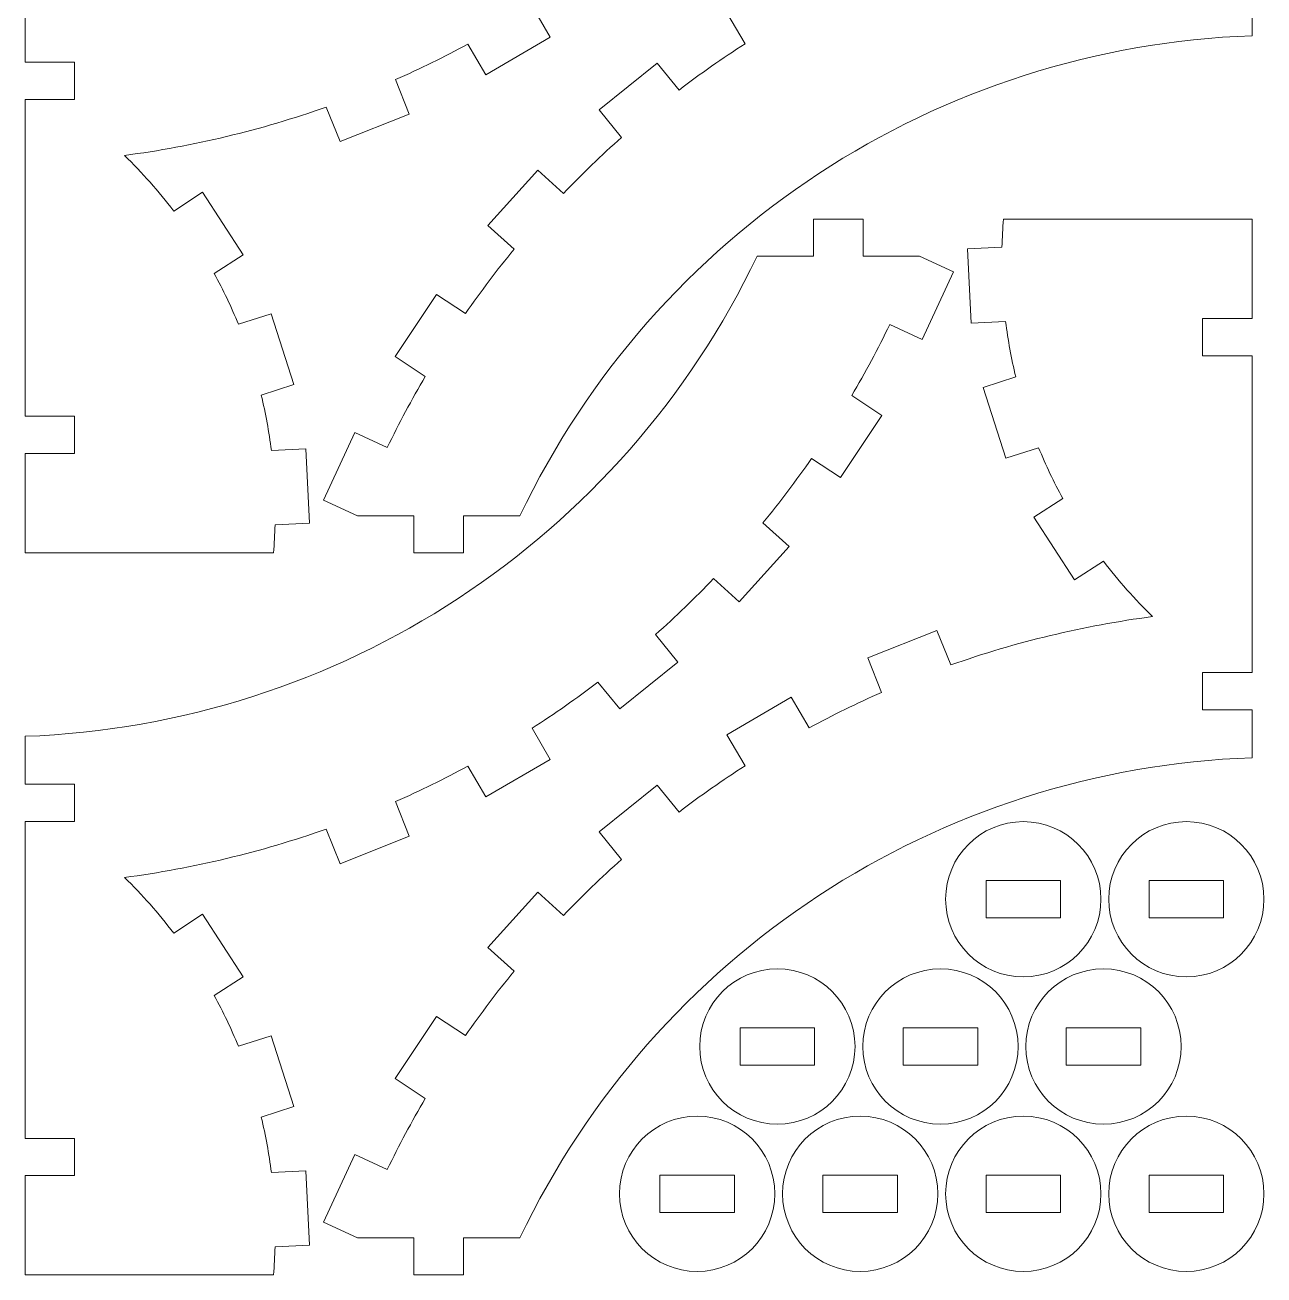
# Model space of a CAD drawing. Header units: millimetres. Extents: x -254 to 254, y -206 to 206.
# Drawn here: x -49.8 to 49.9, y 5 to 105.7 of the extents above; entities that cross this region are included whole.
import ezdxf

# ---------------------------------------------------------------- set-up
doc = ezdxf.new("R2010")
doc.units = ezdxf.units.MM
doc.header["$MEASUREMENT"] = 0
doc.layers.add('Camada 1', color=7, linetype='Continuous')

msp = doc.modelspace()

# ---------------------------------------------------------------- linework, layer by layer
at = {"layer": 'Camada 1', "lineweight": 20}
for points, knots in [([(5.6234, 119.2103), (4.1279, 117.6447), (2.5696, 116.1405), (0.9522, 114.7013), (0.9522, 114.7013), (0.9522, 114.7013), (2.7452, 112.4915), (2.7452, 112.4915), (2.7452, 112.4915), (2.7452, 112.4915), (-1.9141, 108.711), (-1.9141, 108.711), (-1.9141, 108.711), (-1.9141, 108.711), (-3.6769, 110.8836), (-3.6769, 110.8836), (-3.6769, 110.8836), (-5.396, 109.571), (-7.1677, 108.3285), (-8.9875, 107.1595), (-8.9875, 107.1595), (-8.9875, 107.1595), (-7.5237, 104.6588), (-7.5237, 104.6588), (-7.5237, 104.6588), (-7.5237, 104.6588), (-12.7017, 101.6277), (-12.7017, 101.6277), (-12.7017, 101.6277), (-12.7017, 101.6277), (-14.1537, 104.1081), (-14.1537, 104.1081), (-14.1537, 104.1081), (-16.052, 103.0808), (-17.9912, 102.1308), (-19.9663, 101.2604), (-19.9663, 101.2604), (-19.9663, 101.2604), (-18.8604, 98.4717), (-18.8604, 98.4717), (-18.8604, 98.4717), (-18.8604, 98.4717), (-24.4377, 96.2598), (-24.4377, 96.2598), (-24.4377, 96.2598), (-24.4377, 96.2598), (-25.5437, 99.0485), (-25.5437, 99.0485), (-25.5437, 99.0485), (-30.809, 97.1856), (-36.2548, 95.8793), (-41.7921, 95.1508), (-41.7921, 95.1508), (-40.3607, 93.761), (-39.0352, 92.266), (-37.8268, 90.6784), (-37.8268, 90.6784), (-37.8268, 90.6784), (-35.5058, 92.1842), (-35.5058, 92.1842), (-35.5058, 92.1842), (-35.5058, 92.1842), (-32.2402, 87.1508), (-32.2402, 87.1508), (-32.2402, 87.1508), (-32.2402, 87.1508), (-34.5611, 85.645), (-34.5611, 85.645), (-34.5611, 85.645), (-33.8372, 84.3213), (-33.1888, 82.9578), (-32.619, 81.5609), (-32.619, 81.5609), (-32.619, 81.5609), (-29.9861, 82.4109), (-29.9861, 82.4109), (-29.9861, 82.4109), (-29.9861, 82.4109), (-28.1428, 76.701), (-28.1428, 76.701), (-28.1428, 76.701), (-28.1428, 76.701), (-30.7757, 75.8511), (-30.7757, 75.8511), (-30.7757, 75.8511), (-30.4212, 74.3847), (-30.1499, 72.8994), (-29.9632, 71.4023), (-29.9632, 71.4023), (-29.9632, 71.4023), (-27.1999, 71.5379), (-27.1999, 71.5379), (-27.1999, 71.5379), (-27.1999, 71.5379), (-26.906, 65.5451), (-26.906, 65.5451), (-26.906, 65.5451), (-26.906, 65.5451), (-29.6693, 65.4095), (-29.6693, 65.4095), (-29.6693, 65.4095), (-29.6889, 64.6556), (-29.7299, 63.9024), (-29.7921, 63.1508), (-29.7921, 63.1508), (-29.7921, 63.1508), (-49.7921, 63.1508), (-49.7921, 63.1508), (-49.7921, 63.1508), (-49.7921, 63.1508), (-49.7921, 71.1508), (-49.7921, 71.1508), (-49.7921, 71.1508), (-49.7921, 71.1508), (-45.8062, 71.1508), (-45.8062, 71.1508), (-45.8062, 71.1508), (-45.8062, 71.1508), (-45.8062, 74.1508), (-45.8062, 74.1508), (-45.8062, 74.1508), (-45.8062, 74.1508), (-49.7921, 74.1508), (-49.7921, 74.1508), (-49.7921, 74.1508), (-49.7921, 74.1508), (-49.7921, 76.2362), (-49.7921, 76.2362), (-49.7921, 76.2362), (-49.7921, 76.2362), (-49.7921, 82.0304), (-49.7921, 82.0304), (-49.7921, 82.0304), (-49.7921, 82.0304), (-49.7921, 83.1154), (-49.7921, 83.1154), (-49.7921, 83.1154), (-49.7921, 83.1154), (-49.7921, 84.0413), (-49.7921, 84.0413), (-49.7921, 84.0413), (-49.7921, 84.0413), (-49.7921, 87.7763), (-49.7921, 87.7763), (-49.7921, 87.7763), (-49.7921, 87.7763), (-49.7921, 89.258), (-49.7921, 89.258), (-49.7921, 89.258), (-49.7921, 89.258), (-49.7921, 95.354), (-49.7921, 95.354), (-49.7921, 95.354), (-49.7921, 95.354), (-49.7921, 99.6508), (-49.7921, 99.6508), (-49.7921, 99.6508), (-49.7921, 99.6508), (-45.8062, 99.6508), (-45.8062, 99.6508), (-45.8062, 99.6508), (-45.8062, 99.6508), (-45.8062, 102.6508), (-45.8062, 102.6508), (-45.8062, 102.6508), (-45.8062, 102.6508), (-49.7921, 102.6508), (-49.7921, 102.6508), (-49.7921, 102.6508), (-49.7921, 102.6508), (-49.7921, 106.511), (-49.7921, 106.511), (-49.7921, 106.511), (-24.4899, 107.4175), (-1.7865, 122.3062), (9.1289, 145.1508), (9.1289, 145.1508), (9.1289, 145.1508), (13.6684, 145.1508), (13.6684, 145.1508), (13.6684, 145.1508), (13.6684, 145.1508), (13.6684, 148.1508), (13.6684, 148.1508), (13.6684, 148.1508), (13.6684, 148.1508), (17.6684, 148.1508), (17.6684, 148.1508), (17.6684, 148.1508), (17.6684, 148.1508), (17.6684, 145.1508), (17.6684, 145.1508), (17.6684, 145.1508), (17.6684, 145.1508), (22.2079, 145.1508), (22.2079, 145.1508), (22.2079, 145.1508), (22.2079, 145.1508), (24.9309, 143.8919), (24.9309, 143.8919), (24.9309, 143.8919), (24.9309, 143.8919), (22.4131, 138.4457), (22.4131, 138.4457), (22.4131, 138.4457), (22.4131, 138.4457), (19.8008, 139.6535), (19.8008, 139.6535), (19.8008, 139.6535), (18.8602, 137.7075), (17.8412, 135.8005), (16.7463, 133.9371), (16.7463, 133.9371), (16.7463, 133.9371), (19.1618, 132.3369), (19.1618, 132.3369), (19.1618, 132.3369), (19.1618, 132.3369), (15.8482, 127.3349), (15.8482, 127.3349), (15.8482, 127.3349), (15.8482, 127.3349), (13.5142, 128.8811), (13.5142, 128.8811), (13.5142, 128.8811), (12.2808, 127.1025), (10.9758, 125.3746), (9.6023, 123.7018), (9.6023, 123.7018), (9.6023, 123.7018), (11.7093, 121.789), (11.7093, 121.789), (11.7093, 121.789), (11.7093, 121.789), (7.6763, 117.3465), (7.6763, 117.3465), (7.6763, 117.3465), (7.6763, 117.3465), (5.6234, 119.2103), (5.6234, 119.2103)], [0, 0, 0, 0, 0.01639344, 0.01639344, 0.01639344, 0.01639344, 0.03278689, 0.03278689, 0.03278689, 0.03278689, 0.04918033, 0.04918033, 0.04918033, 0.04918033, 0.06557377, 0.06557377, 0.06557377, 0.06557377, 0.08196721, 0.08196721, 0.08196721, 0.08196721, 0.09836066, 0.09836066, 0.09836066, 0.09836066, 0.1147541, 0.1147541, 0.1147541, 0.1147541, 0.13114754, 0.13114754, 0.13114754, 0.13114754, 0.14754098, 0.14754098, 0.14754098, 0.14754098, 0.16393443, 0.16393443, 0.16393443, 0.16393443, 0.18032787, 0.18032787, 0.18032787, 0.18032787, 0.19672131, 0.19672131, 0.19672131, 0.19672131, 0.21311475, 0.21311475, 0.21311475, 0.21311475, 0.2295082, 0.2295082, 0.2295082, 0.2295082, 0.24590164, 0.24590164, 0.24590164, 0.24590164, 0.26229508, 0.26229508, 0.26229508, 0.26229508, 0.27868852, 0.27868852, 0.27868852, 0.27868852, 0.29508197, 0.29508197, 0.29508197, 0.29508197, 0.31147541, 0.31147541, 0.31147541, 0.31147541, 0.32786885, 0.32786885, 0.32786885, 0.32786885, 0.3442623, 0.3442623, 0.3442623, 0.3442623, 0.36065574, 0.36065574, 0.36065574, 0.36065574, 0.37704918, 0.37704918, 0.37704918, 0.37704918, 0.39344262, 0.39344262, 0.39344262, 0.39344262, 0.40983607, 0.40983607, 0.40983607, 0.40983607, 0.42622951, 0.42622951, 0.42622951, 0.42622951, 0.44262295, 0.44262295, 0.44262295, 0.44262295, 0.45901639, 0.45901639, 0.45901639, 0.45901639, 0.47540984, 0.47540984, 0.47540984, 0.47540984, 0.49180328, 0.49180328, 0.49180328, 0.49180328, 0.50819672, 0.50819672, 0.50819672, 0.50819672, 0.52459016, 0.52459016, 0.52459016, 0.52459016, 0.54098361, 0.54098361, 0.54098361, 0.54098361, 0.55737705, 0.55737705, 0.55737705, 0.55737705, 0.57377049, 0.57377049, 0.57377049, 0.57377049, 0.59016393, 0.59016393, 0.59016393, 0.59016393, 0.60655738, 0.60655738, 0.60655738, 0.60655738, 0.62295082, 0.62295082, 0.62295082, 0.62295082, 0.63934426, 0.63934426, 0.63934426, 0.63934426, 0.6557377, 0.6557377, 0.6557377, 0.6557377, 0.67213115, 0.67213115, 0.67213115, 0.67213115, 0.68852459, 0.68852459, 0.68852459, 0.68852459, 0.70491803, 0.70491803, 0.70491803, 0.70491803, 0.72131148, 0.72131148, 0.72131148, 0.72131148, 0.73770492, 0.73770492, 0.73770492, 0.73770492, 0.75409836, 0.75409836, 0.75409836, 0.75409836, 0.7704918, 0.7704918, 0.7704918, 0.7704918, 0.78688525, 0.78688525, 0.78688525, 0.78688525, 0.80327869, 0.80327869, 0.80327869, 0.80327869, 0.81967213, 0.81967213, 0.81967213, 0.81967213, 0.83606557, 0.83606557, 0.83606557, 0.83606557, 0.85245902, 0.85245902, 0.85245902, 0.85245902, 0.86885246, 0.86885246, 0.86885246, 0.86885246, 0.8852459, 0.8852459, 0.8852459, 0.8852459, 0.90163934, 0.90163934, 0.90163934, 0.90163934, 0.91803279, 0.91803279, 0.91803279, 0.91803279, 0.93442623, 0.93442623, 0.93442623, 0.93442623, 0.95081967, 0.95081967, 0.95081967, 0.95081967, 0.96721311, 0.96721311, 0.96721311, 0.96721311, 1, 1, 1, 1]), ([(-6.454, 92.0913), (-4.9585, 93.6569), (-3.4002, 95.1611), (-1.7828, 96.6003), (-1.7828, 96.6003), (-1.7828, 96.6003), (-3.5758, 98.8101), (-3.5758, 98.8101), (-3.5758, 98.8101), (-3.5758, 98.8101), (1.0835, 102.5906), (1.0835, 102.5906), (1.0835, 102.5906), (1.0835, 102.5906), (2.8463, 100.418), (2.8463, 100.418), (2.8463, 100.418), (4.5654, 101.7306), (6.3371, 102.9731), (8.1569, 104.1421), (8.1569, 104.1421), (8.1569, 104.1421), (6.6931, 106.6428), (6.6931, 106.6428), (6.6931, 106.6428), (6.6931, 106.6428), (11.8711, 109.6739), (11.8711, 109.6739), (11.8711, 109.6739), (11.8711, 109.6739), (13.3231, 107.1935), (13.3231, 107.1935), (13.3231, 107.1935), (15.2214, 108.2208), (17.1606, 109.1708), (19.1357, 110.0412), (19.1357, 110.0412), (19.1357, 110.0412), (18.0298, 112.8299), (18.0298, 112.8299), (18.0298, 112.8299), (18.0298, 112.8299), (23.6071, 115.0418), (23.6071, 115.0418), (23.6071, 115.0418), (23.6071, 115.0418), (24.7131, 112.2531), (24.7131, 112.2531), (24.7131, 112.2531), (29.9784, 114.116), (35.4242, 115.4223), (40.9615, 116.1508), (40.9615, 116.1508), (39.5301, 117.5406), (38.2046, 119.0356), (36.9962, 120.6232), (36.9962, 120.6232), (36.9962, 120.6232), (34.6752, 119.1174), (34.6752, 119.1174), (34.6752, 119.1174), (34.6752, 119.1174), (31.4096, 124.1508), (31.4096, 124.1508), (31.4096, 124.1508), (31.4096, 124.1508), (33.7305, 125.6566), (33.7305, 125.6566), (33.7305, 125.6566), (33.0066, 126.9803), (32.3582, 128.3438), (31.7884, 129.7407), (31.7884, 129.7407), (31.7884, 129.7407), (29.1555, 128.8907), (29.1555, 128.8907), (29.1555, 128.8907), (29.1555, 128.8907), (27.3122, 134.6006), (27.3122, 134.6006), (27.3122, 134.6006), (27.3122, 134.6006), (29.9451, 135.4505), (29.9451, 135.4505), (29.9451, 135.4505), (29.5906, 136.9169), (29.3193, 138.4022), (29.1326, 139.8993), (29.1326, 139.8993), (29.1326, 139.8993), (26.3693, 139.7637), (26.3693, 139.7637), (26.3693, 139.7637), (26.3693, 139.7637), (26.0754, 145.7565), (26.0754, 145.7565), (26.0754, 145.7565), (26.0754, 145.7565), (28.8387, 145.8921), (28.8387, 145.8921), (28.8387, 145.8921), (28.8583, 146.646), (28.8993, 147.3992), (28.9615, 148.1508), (28.9615, 148.1508), (28.9615, 148.1508), (48.9615, 148.1508), (48.9615, 148.1508), (48.9615, 148.1508), (48.9615, 148.1508), (48.9615, 140.1508), (48.9615, 140.1508), (48.9615, 140.1508), (48.9615, 140.1508), (44.9756, 140.1508), (44.9756, 140.1508), (44.9756, 140.1508), (44.9756, 140.1508), (44.9756, 137.1508), (44.9756, 137.1508), (44.9756, 137.1508), (44.9756, 137.1508), (48.9615, 137.1508), (48.9615, 137.1508), (48.9615, 137.1508), (48.9615, 137.1508), (48.9615, 134.2371), (48.9615, 134.2371), (48.9615, 134.2371), (48.9615, 134.2371), (48.9615, 131.115), (48.9615, 131.115), (48.9615, 131.115), (48.9615, 131.115), (48.9615, 129.4217), (48.9615, 129.4217), (48.9615, 129.4217), (48.9615, 129.4217), (48.9615, 125.8454), (48.9615, 125.8454), (48.9615, 125.8454), (48.9615, 125.8454), (48.9615, 124.13), (48.9615, 124.13), (48.9615, 124.13), (48.9615, 124.13), (48.9615, 123.0408), (48.9615, 123.0408), (48.9615, 123.0408), (48.9615, 123.0408), (48.9615, 119.9321), (48.9615, 119.9321), (48.9615, 119.9321), (48.9615, 119.9321), (48.9615, 111.6508), (48.9615, 111.6508), (48.9615, 111.6508), (48.9615, 111.6508), (44.9756, 111.6508), (44.9756, 111.6508), (44.9756, 111.6508), (44.9756, 111.6508), (44.9756, 108.6508), (44.9756, 108.6508), (44.9756, 108.6508), (44.9756, 108.6508), (48.9615, 108.6508), (48.9615, 108.6508), (48.9615, 108.6508), (48.9615, 108.6508), (48.9615, 104.7906), (48.9615, 104.7906), (48.9615, 104.7906), (23.6593, 103.8841), (0.9559, 88.9954), (-9.9595, 66.1508), (-9.9595, 66.1508), (-9.9595, 66.1508), (-14.499, 66.1508), (-14.499, 66.1508), (-14.499, 66.1508), (-14.499, 66.1508), (-14.499, 63.1508), (-14.499, 63.1508), (-14.499, 63.1508), (-14.499, 63.1508), (-18.499, 63.1508), (-18.499, 63.1508), (-18.499, 63.1508), (-18.499, 63.1508), (-18.499, 66.1508), (-18.499, 66.1508), (-18.499, 66.1508), (-18.499, 66.1508), (-23.0385, 66.1508), (-23.0385, 66.1508), (-23.0385, 66.1508), (-23.0385, 66.1508), (-25.7615, 67.4097), (-25.7615, 67.4097), (-25.7615, 67.4097), (-25.7615, 67.4097), (-23.2437, 72.8559), (-23.2437, 72.8559), (-23.2437, 72.8559), (-23.2437, 72.8559), (-20.6314, 71.6481), (-20.6314, 71.6481), (-20.6314, 71.6481), (-19.6908, 73.5941), (-18.6718, 75.5011), (-17.5769, 77.3645), (-17.5769, 77.3645), (-17.5769, 77.3645), (-19.9924, 78.9647), (-19.9924, 78.9647), (-19.9924, 78.9647), (-19.9924, 78.9647), (-16.6788, 83.9667), (-16.6788, 83.9667), (-16.6788, 83.9667), (-16.6788, 83.9667), (-14.3448, 82.4205), (-14.3448, 82.4205), (-14.3448, 82.4205), (-13.1114, 84.1991), (-11.8064, 85.927), (-10.4329, 87.5998), (-10.4329, 87.5998), (-10.4329, 87.5998), (-12.5399, 89.5126), (-12.5399, 89.5126), (-12.5399, 89.5126), (-12.5399, 89.5126), (-8.5069, 93.9551), (-8.5069, 93.9551), (-8.5069, 93.9551), (-8.5069, 93.9551), (-6.454, 92.0913), (-6.454, 92.0913)], [0, 0, 0, 0, 0.01639344, 0.01639344, 0.01639344, 0.01639344, 0.03278689, 0.03278689, 0.03278689, 0.03278689, 0.04918033, 0.04918033, 0.04918033, 0.04918033, 0.06557377, 0.06557377, 0.06557377, 0.06557377, 0.08196721, 0.08196721, 0.08196721, 0.08196721, 0.09836066, 0.09836066, 0.09836066, 0.09836066, 0.1147541, 0.1147541, 0.1147541, 0.1147541, 0.13114754, 0.13114754, 0.13114754, 0.13114754, 0.14754098, 0.14754098, 0.14754098, 0.14754098, 0.16393443, 0.16393443, 0.16393443, 0.16393443, 0.18032787, 0.18032787, 0.18032787, 0.18032787, 0.19672131, 0.19672131, 0.19672131, 0.19672131, 0.21311475, 0.21311475, 0.21311475, 0.21311475, 0.2295082, 0.2295082, 0.2295082, 0.2295082, 0.24590164, 0.24590164, 0.24590164, 0.24590164, 0.26229508, 0.26229508, 0.26229508, 0.26229508, 0.27868852, 0.27868852, 0.27868852, 0.27868852, 0.29508197, 0.29508197, 0.29508197, 0.29508197, 0.31147541, 0.31147541, 0.31147541, 0.31147541, 0.32786885, 0.32786885, 0.32786885, 0.32786885, 0.3442623, 0.3442623, 0.3442623, 0.3442623, 0.36065574, 0.36065574, 0.36065574, 0.36065574, 0.37704918, 0.37704918, 0.37704918, 0.37704918, 0.39344262, 0.39344262, 0.39344262, 0.39344262, 0.40983607, 0.40983607, 0.40983607, 0.40983607, 0.42622951, 0.42622951, 0.42622951, 0.42622951, 0.44262295, 0.44262295, 0.44262295, 0.44262295, 0.45901639, 0.45901639, 0.45901639, 0.45901639, 0.47540984, 0.47540984, 0.47540984, 0.47540984, 0.49180328, 0.49180328, 0.49180328, 0.49180328, 0.50819672, 0.50819672, 0.50819672, 0.50819672, 0.52459016, 0.52459016, 0.52459016, 0.52459016, 0.54098361, 0.54098361, 0.54098361, 0.54098361, 0.55737705, 0.55737705, 0.55737705, 0.55737705, 0.57377049, 0.57377049, 0.57377049, 0.57377049, 0.59016393, 0.59016393, 0.59016393, 0.59016393, 0.60655738, 0.60655738, 0.60655738, 0.60655738, 0.62295082, 0.62295082, 0.62295082, 0.62295082, 0.63934426, 0.63934426, 0.63934426, 0.63934426, 0.6557377, 0.6557377, 0.6557377, 0.6557377, 0.67213115, 0.67213115, 0.67213115, 0.67213115, 0.68852459, 0.68852459, 0.68852459, 0.68852459, 0.70491803, 0.70491803, 0.70491803, 0.70491803, 0.72131148, 0.72131148, 0.72131148, 0.72131148, 0.73770492, 0.73770492, 0.73770492, 0.73770492, 0.75409836, 0.75409836, 0.75409836, 0.75409836, 0.7704918, 0.7704918, 0.7704918, 0.7704918, 0.78688525, 0.78688525, 0.78688525, 0.78688525, 0.80327869, 0.80327869, 0.80327869, 0.80327869, 0.81967213, 0.81967213, 0.81967213, 0.81967213, 0.83606557, 0.83606557, 0.83606557, 0.83606557, 0.85245902, 0.85245902, 0.85245902, 0.85245902, 0.86885246, 0.86885246, 0.86885246, 0.86885246, 0.8852459, 0.8852459, 0.8852459, 0.8852459, 0.90163934, 0.90163934, 0.90163934, 0.90163934, 0.91803279, 0.91803279, 0.91803279, 0.91803279, 0.93442623, 0.93442623, 0.93442623, 0.93442623, 0.95081967, 0.95081967, 0.95081967, 0.95081967, 0.96721311, 0.96721311, 0.96721311, 0.96721311, 1, 1, 1, 1]), ([(5.6234, 61.0919), (4.1279, 59.5263), (2.5696, 58.0221), (0.9522, 56.5829), (0.9522, 56.5829), (0.9522, 56.5829), (2.7452, 54.3731), (2.7452, 54.3731), (2.7452, 54.3731), (2.7452, 54.3731), (-1.9141, 50.5926), (-1.9141, 50.5926), (-1.9141, 50.5926), (-1.9141, 50.5926), (-3.6769, 52.7652), (-3.6769, 52.7652), (-3.6769, 52.7652), (-5.396, 51.4526), (-7.1677, 50.2101), (-8.9875, 49.0411), (-8.9875, 49.0411), (-8.9875, 49.0411), (-7.5237, 46.5404), (-7.5237, 46.5404), (-7.5237, 46.5404), (-7.5237, 46.5404), (-12.7017, 43.5093), (-12.7017, 43.5093), (-12.7017, 43.5093), (-12.7017, 43.5093), (-14.1537, 45.9897), (-14.1537, 45.9897), (-14.1537, 45.9897), (-16.052, 44.9624), (-17.9912, 44.0124), (-19.9663, 43.142), (-19.9663, 43.142), (-19.9663, 43.142), (-18.8604, 40.3533), (-18.8604, 40.3533), (-18.8604, 40.3533), (-18.8604, 40.3533), (-24.4377, 38.1414), (-24.4377, 38.1414), (-24.4377, 38.1414), (-24.4377, 38.1414), (-25.5437, 40.9301), (-25.5437, 40.9301), (-25.5437, 40.9301), (-30.809, 39.0672), (-36.2548, 37.7609), (-41.7921, 37.0324), (-41.7921, 37.0324), (-40.3607, 35.6426), (-39.0352, 34.1476), (-37.8268, 32.56), (-37.8268, 32.56), (-37.8268, 32.56), (-35.5058, 34.0658), (-35.5058, 34.0658), (-35.5058, 34.0658), (-35.5058, 34.0658), (-32.2402, 29.0324), (-32.2402, 29.0324), (-32.2402, 29.0324), (-32.2402, 29.0324), (-34.5611, 27.5266), (-34.5611, 27.5266), (-34.5611, 27.5266), (-33.8372, 26.2029), (-33.1888, 24.8394), (-32.619, 23.4425), (-32.619, 23.4425), (-32.619, 23.4425), (-29.9861, 24.2925), (-29.9861, 24.2925), (-29.9861, 24.2925), (-29.9861, 24.2925), (-28.1428, 18.5826), (-28.1428, 18.5826), (-28.1428, 18.5826), (-28.1428, 18.5826), (-30.7757, 17.7327), (-30.7757, 17.7327), (-30.7757, 17.7327), (-30.4212, 16.2663), (-30.1499, 14.781), (-29.9632, 13.2839), (-29.9632, 13.2839), (-29.9632, 13.2839), (-27.1999, 13.4195), (-27.1999, 13.4195), (-27.1999, 13.4195), (-27.1999, 13.4195), (-26.906, 7.4267), (-26.906, 7.4267), (-26.906, 7.4267), (-26.906, 7.4267), (-29.6693, 7.2911), (-29.6693, 7.2911), (-29.6693, 7.2911), (-29.6889, 6.5372), (-29.7299, 5.784), (-29.7921, 5.0324), (-29.7921, 5.0324), (-29.7921, 5.0324), (-49.7921, 5.0324), (-49.7921, 5.0324), (-49.7921, 5.0324), (-49.7921, 5.0324), (-49.7921, 13.0324), (-49.7921, 13.0324), (-49.7921, 13.0324), (-49.7921, 13.0324), (-45.8062, 13.0324), (-45.8062, 13.0324), (-45.8062, 13.0324), (-45.8062, 13.0324), (-45.8062, 16.0324), (-45.8062, 16.0324), (-45.8062, 16.0324), (-45.8062, 16.0324), (-49.7921, 16.0324), (-49.7921, 16.0324), (-49.7921, 16.0324), (-49.7921, 16.0324), (-49.7921, 18.1178), (-49.7921, 18.1178), (-49.7921, 18.1178), (-49.7921, 18.1178), (-49.7921, 23.912), (-49.7921, 23.912), (-49.7921, 23.912), (-49.7921, 23.912), (-49.7921, 24.997), (-49.7921, 24.997), (-49.7921, 24.997), (-49.7921, 24.997), (-49.7921, 25.9229), (-49.7921, 25.9229), (-49.7921, 25.9229), (-49.7921, 25.9229), (-49.7921, 29.6579), (-49.7921, 29.6579), (-49.7921, 29.6579), (-49.7921, 29.6579), (-49.7921, 31.1396), (-49.7921, 31.1396), (-49.7921, 31.1396), (-49.7921, 31.1396), (-49.7921, 37.2356), (-49.7921, 37.2356), (-49.7921, 37.2356), (-49.7921, 37.2356), (-49.7921, 41.5324), (-49.7921, 41.5324), (-49.7921, 41.5324), (-49.7921, 41.5324), (-45.8062, 41.5324), (-45.8062, 41.5324), (-45.8062, 41.5324), (-45.8062, 41.5324), (-45.8062, 44.5324), (-45.8062, 44.5324), (-45.8062, 44.5324), (-45.8062, 44.5324), (-49.7921, 44.5324), (-49.7921, 44.5324), (-49.7921, 44.5324), (-49.7921, 44.5324), (-49.7921, 48.3926), (-49.7921, 48.3926), (-49.7921, 48.3926), (-24.4899, 49.2991), (-1.7865, 64.1878), (9.1289, 87.0324), (9.1289, 87.0324), (9.1289, 87.0324), (13.6684, 87.0324), (13.6684, 87.0324), (13.6684, 87.0324), (13.6684, 87.0324), (13.6684, 90.0324), (13.6684, 90.0324), (13.6684, 90.0324), (13.6684, 90.0324), (17.6684, 90.0324), (17.6684, 90.0324), (17.6684, 90.0324), (17.6684, 90.0324), (17.6684, 87.0324), (17.6684, 87.0324), (17.6684, 87.0324), (17.6684, 87.0324), (22.2079, 87.0324), (22.2079, 87.0324), (22.2079, 87.0324), (22.2079, 87.0324), (24.9309, 85.7735), (24.9309, 85.7735), (24.9309, 85.7735), (24.9309, 85.7735), (22.4131, 80.3273), (22.4131, 80.3273), (22.4131, 80.3273), (22.4131, 80.3273), (19.8008, 81.5351), (19.8008, 81.5351), (19.8008, 81.5351), (18.8602, 79.5891), (17.8412, 77.6821), (16.7463, 75.8187), (16.7463, 75.8187), (16.7463, 75.8187), (19.1618, 74.2185), (19.1618, 74.2185), (19.1618, 74.2185), (19.1618, 74.2185), (15.8482, 69.2165), (15.8482, 69.2165), (15.8482, 69.2165), (15.8482, 69.2165), (13.5142, 70.7627), (13.5142, 70.7627), (13.5142, 70.7627), (12.2808, 68.9841), (10.9758, 67.2562), (9.6023, 65.5834), (9.6023, 65.5834), (9.6023, 65.5834), (11.7093, 63.6706), (11.7093, 63.6706), (11.7093, 63.6706), (11.7093, 63.6706), (7.6763, 59.2281), (7.6763, 59.2281), (7.6763, 59.2281), (7.6763, 59.2281), (5.6234, 61.0919), (5.6234, 61.0919)], [0, 0, 0, 0, 0.01639344, 0.01639344, 0.01639344, 0.01639344, 0.03278689, 0.03278689, 0.03278689, 0.03278689, 0.04918033, 0.04918033, 0.04918033, 0.04918033, 0.06557377, 0.06557377, 0.06557377, 0.06557377, 0.08196721, 0.08196721, 0.08196721, 0.08196721, 0.09836066, 0.09836066, 0.09836066, 0.09836066, 0.1147541, 0.1147541, 0.1147541, 0.1147541, 0.13114754, 0.13114754, 0.13114754, 0.13114754, 0.14754098, 0.14754098, 0.14754098, 0.14754098, 0.16393443, 0.16393443, 0.16393443, 0.16393443, 0.18032787, 0.18032787, 0.18032787, 0.18032787, 0.19672131, 0.19672131, 0.19672131, 0.19672131, 0.21311475, 0.21311475, 0.21311475, 0.21311475, 0.2295082, 0.2295082, 0.2295082, 0.2295082, 0.24590164, 0.24590164, 0.24590164, 0.24590164, 0.26229508, 0.26229508, 0.26229508, 0.26229508, 0.27868852, 0.27868852, 0.27868852, 0.27868852, 0.29508197, 0.29508197, 0.29508197, 0.29508197, 0.31147541, 0.31147541, 0.31147541, 0.31147541, 0.32786885, 0.32786885, 0.32786885, 0.32786885, 0.3442623, 0.3442623, 0.3442623, 0.3442623, 0.36065574, 0.36065574, 0.36065574, 0.36065574, 0.37704918, 0.37704918, 0.37704918, 0.37704918, 0.39344262, 0.39344262, 0.39344262, 0.39344262, 0.40983607, 0.40983607, 0.40983607, 0.40983607, 0.42622951, 0.42622951, 0.42622951, 0.42622951, 0.44262295, 0.44262295, 0.44262295, 0.44262295, 0.45901639, 0.45901639, 0.45901639, 0.45901639, 0.47540984, 0.47540984, 0.47540984, 0.47540984, 0.49180328, 0.49180328, 0.49180328, 0.49180328, 0.50819672, 0.50819672, 0.50819672, 0.50819672, 0.52459016, 0.52459016, 0.52459016, 0.52459016, 0.54098361, 0.54098361, 0.54098361, 0.54098361, 0.55737705, 0.55737705, 0.55737705, 0.55737705, 0.57377049, 0.57377049, 0.57377049, 0.57377049, 0.59016393, 0.59016393, 0.59016393, 0.59016393, 0.60655738, 0.60655738, 0.60655738, 0.60655738, 0.62295082, 0.62295082, 0.62295082, 0.62295082, 0.63934426, 0.63934426, 0.63934426, 0.63934426, 0.6557377, 0.6557377, 0.6557377, 0.6557377, 0.67213115, 0.67213115, 0.67213115, 0.67213115, 0.68852459, 0.68852459, 0.68852459, 0.68852459, 0.70491803, 0.70491803, 0.70491803, 0.70491803, 0.72131148, 0.72131148, 0.72131148, 0.72131148, 0.73770492, 0.73770492, 0.73770492, 0.73770492, 0.75409836, 0.75409836, 0.75409836, 0.75409836, 0.7704918, 0.7704918, 0.7704918, 0.7704918, 0.78688525, 0.78688525, 0.78688525, 0.78688525, 0.80327869, 0.80327869, 0.80327869, 0.80327869, 0.81967213, 0.81967213, 0.81967213, 0.81967213, 0.83606557, 0.83606557, 0.83606557, 0.83606557, 0.85245902, 0.85245902, 0.85245902, 0.85245902, 0.86885246, 0.86885246, 0.86885246, 0.86885246, 0.8852459, 0.8852459, 0.8852459, 0.8852459, 0.90163934, 0.90163934, 0.90163934, 0.90163934, 0.91803279, 0.91803279, 0.91803279, 0.91803279, 0.93442623, 0.93442623, 0.93442623, 0.93442623, 0.95081967, 0.95081967, 0.95081967, 0.95081967, 0.96721311, 0.96721311, 0.96721311, 0.96721311, 1, 1, 1, 1]), ([(-6.454, 33.9729), (-4.9585, 35.5385), (-3.4002, 37.0427), (-1.7828, 38.4819), (-1.7828, 38.4819), (-1.7828, 38.4819), (-3.5758, 40.6917), (-3.5758, 40.6917), (-3.5758, 40.6917), (-3.5758, 40.6917), (1.0835, 44.4722), (1.0835, 44.4722), (1.0835, 44.4722), (1.0835, 44.4722), (2.8463, 42.2996), (2.8463, 42.2996), (2.8463, 42.2996), (4.5654, 43.6122), (6.3371, 44.8547), (8.1569, 46.0237), (8.1569, 46.0237), (8.1569, 46.0237), (6.6931, 48.5244), (6.6931, 48.5244), (6.6931, 48.5244), (6.6931, 48.5244), (11.8711, 51.5555), (11.8711, 51.5555), (11.8711, 51.5555), (11.8711, 51.5555), (13.3231, 49.0751), (13.3231, 49.0751), (13.3231, 49.0751), (15.2214, 50.1024), (17.1606, 51.0524), (19.1357, 51.9228), (19.1357, 51.9228), (19.1357, 51.9228), (18.0298, 54.7115), (18.0298, 54.7115), (18.0298, 54.7115), (18.0298, 54.7115), (23.6071, 56.9234), (23.6071, 56.9234), (23.6071, 56.9234), (23.6071, 56.9234), (24.7131, 54.1347), (24.7131, 54.1347), (24.7131, 54.1347), (29.9784, 55.9976), (35.4242, 57.3039), (40.9615, 58.0324), (40.9615, 58.0324), (39.5301, 59.4222), (38.2046, 60.9172), (36.9962, 62.5048), (36.9962, 62.5048), (36.9962, 62.5048), (34.6752, 60.999), (34.6752, 60.999), (34.6752, 60.999), (34.6752, 60.999), (31.4096, 66.0324), (31.4096, 66.0324), (31.4096, 66.0324), (31.4096, 66.0324), (33.7305, 67.5382), (33.7305, 67.5382), (33.7305, 67.5382), (33.0066, 68.8619), (32.3582, 70.2254), (31.7884, 71.6223), (31.7884, 71.6223), (31.7884, 71.6223), (29.1555, 70.7723), (29.1555, 70.7723), (29.1555, 70.7723), (29.1555, 70.7723), (27.3122, 76.4822), (27.3122, 76.4822), (27.3122, 76.4822), (27.3122, 76.4822), (29.9451, 77.3321), (29.9451, 77.3321), (29.9451, 77.3321), (29.5906, 78.7985), (29.3193, 80.2838), (29.1326, 81.7809), (29.1326, 81.7809), (29.1326, 81.7809), (26.3693, 81.6453), (26.3693, 81.6453), (26.3693, 81.6453), (26.3693, 81.6453), (26.0754, 87.6381), (26.0754, 87.6381), (26.0754, 87.6381), (26.0754, 87.6381), (28.8387, 87.7737), (28.8387, 87.7737), (28.8387, 87.7737), (28.8583, 88.5276), (28.8993, 89.2808), (28.9615, 90.0324), (28.9615, 90.0324), (28.9615, 90.0324), (48.9615, 90.0324), (48.9615, 90.0324), (48.9615, 90.0324), (48.9615, 90.0324), (48.9615, 82.0324), (48.9615, 82.0324), (48.9615, 82.0324), (48.9615, 82.0324), (44.9756, 82.0324), (44.9756, 82.0324), (44.9756, 82.0324), (44.9756, 82.0324), (44.9756, 79.0324), (44.9756, 79.0324), (44.9756, 79.0324), (44.9756, 79.0324), (48.9615, 79.0324), (48.9615, 79.0324), (48.9615, 79.0324), (48.9615, 79.0324), (48.9615, 76.1187), (48.9615, 76.1187), (48.9615, 76.1187), (48.9615, 76.1187), (48.9615, 72.9966), (48.9615, 72.9966), (48.9615, 72.9966), (48.9615, 72.9966), (48.9615, 71.3033), (48.9615, 71.3033), (48.9615, 71.3033), (48.9615, 71.3033), (48.9615, 67.727), (48.9615, 67.727), (48.9615, 67.727), (48.9615, 67.727), (48.9615, 66.0116), (48.9615, 66.0116), (48.9615, 66.0116), (48.9615, 66.0116), (48.9615, 64.9224), (48.9615, 64.9224), (48.9615, 64.9224), (48.9615, 64.9224), (48.9615, 61.8137), (48.9615, 61.8137), (48.9615, 61.8137), (48.9615, 61.8137), (48.9615, 53.5324), (48.9615, 53.5324), (48.9615, 53.5324), (48.9615, 53.5324), (44.9756, 53.5324), (44.9756, 53.5324), (44.9756, 53.5324), (44.9756, 53.5324), (44.9756, 50.5324), (44.9756, 50.5324), (44.9756, 50.5324), (44.9756, 50.5324), (48.9615, 50.5324), (48.9615, 50.5324), (48.9615, 50.5324), (48.9615, 50.5324), (48.9615, 46.6722), (48.9615, 46.6722), (48.9615, 46.6722), (23.6593, 45.7657), (0.9559, 30.877), (-9.9595, 8.0324), (-9.9595, 8.0324), (-9.9595, 8.0324), (-14.499, 8.0324), (-14.499, 8.0324), (-14.499, 8.0324), (-14.499, 8.0324), (-14.499, 5.0324), (-14.499, 5.0324), (-14.499, 5.0324), (-14.499, 5.0324), (-18.499, 5.0324), (-18.499, 5.0324), (-18.499, 5.0324), (-18.499, 5.0324), (-18.499, 8.0324), (-18.499, 8.0324), (-18.499, 8.0324), (-18.499, 8.0324), (-23.0385, 8.0324), (-23.0385, 8.0324), (-23.0385, 8.0324), (-23.0385, 8.0324), (-25.7615, 9.2913), (-25.7615, 9.2913), (-25.7615, 9.2913), (-25.7615, 9.2913), (-23.2437, 14.7375), (-23.2437, 14.7375), (-23.2437, 14.7375), (-23.2437, 14.7375), (-20.6314, 13.5297), (-20.6314, 13.5297), (-20.6314, 13.5297), (-19.6908, 15.4757), (-18.6718, 17.3827), (-17.5769, 19.2461), (-17.5769, 19.2461), (-17.5769, 19.2461), (-19.9924, 20.8463), (-19.9924, 20.8463), (-19.9924, 20.8463), (-19.9924, 20.8463), (-16.6788, 25.8483), (-16.6788, 25.8483), (-16.6788, 25.8483), (-16.6788, 25.8483), (-14.3448, 24.3021), (-14.3448, 24.3021), (-14.3448, 24.3021), (-13.1114, 26.0807), (-11.8064, 27.8086), (-10.4329, 29.4814), (-10.4329, 29.4814), (-10.4329, 29.4814), (-12.5399, 31.3942), (-12.5399, 31.3942), (-12.5399, 31.3942), (-12.5399, 31.3942), (-8.5069, 35.8367), (-8.5069, 35.8367), (-8.5069, 35.8367), (-8.5069, 35.8367), (-6.454, 33.9729), (-6.454, 33.9729)], [0, 0, 0, 0, 0.01639344, 0.01639344, 0.01639344, 0.01639344, 0.03278689, 0.03278689, 0.03278689, 0.03278689, 0.04918033, 0.04918033, 0.04918033, 0.04918033, 0.06557377, 0.06557377, 0.06557377, 0.06557377, 0.08196721, 0.08196721, 0.08196721, 0.08196721, 0.09836066, 0.09836066, 0.09836066, 0.09836066, 0.1147541, 0.1147541, 0.1147541, 0.1147541, 0.13114754, 0.13114754, 0.13114754, 0.13114754, 0.14754098, 0.14754098, 0.14754098, 0.14754098, 0.16393443, 0.16393443, 0.16393443, 0.16393443, 0.18032787, 0.18032787, 0.18032787, 0.18032787, 0.19672131, 0.19672131, 0.19672131, 0.19672131, 0.21311475, 0.21311475, 0.21311475, 0.21311475, 0.2295082, 0.2295082, 0.2295082, 0.2295082, 0.24590164, 0.24590164, 0.24590164, 0.24590164, 0.26229508, 0.26229508, 0.26229508, 0.26229508, 0.27868852, 0.27868852, 0.27868852, 0.27868852, 0.29508197, 0.29508197, 0.29508197, 0.29508197, 0.31147541, 0.31147541, 0.31147541, 0.31147541, 0.32786885, 0.32786885, 0.32786885, 0.32786885, 0.3442623, 0.3442623, 0.3442623, 0.3442623, 0.36065574, 0.36065574, 0.36065574, 0.36065574, 0.37704918, 0.37704918, 0.37704918, 0.37704918, 0.39344262, 0.39344262, 0.39344262, 0.39344262, 0.40983607, 0.40983607, 0.40983607, 0.40983607, 0.42622951, 0.42622951, 0.42622951, 0.42622951, 0.44262295, 0.44262295, 0.44262295, 0.44262295, 0.45901639, 0.45901639, 0.45901639, 0.45901639, 0.47540984, 0.47540984, 0.47540984, 0.47540984, 0.49180328, 0.49180328, 0.49180328, 0.49180328, 0.50819672, 0.50819672, 0.50819672, 0.50819672, 0.52459016, 0.52459016, 0.52459016, 0.52459016, 0.54098361, 0.54098361, 0.54098361, 0.54098361, 0.55737705, 0.55737705, 0.55737705, 0.55737705, 0.57377049, 0.57377049, 0.57377049, 0.57377049, 0.59016393, 0.59016393, 0.59016393, 0.59016393, 0.60655738, 0.60655738, 0.60655738, 0.60655738, 0.62295082, 0.62295082, 0.62295082, 0.62295082, 0.63934426, 0.63934426, 0.63934426, 0.63934426, 0.6557377, 0.6557377, 0.6557377, 0.6557377, 0.67213115, 0.67213115, 0.67213115, 0.67213115, 0.68852459, 0.68852459, 0.68852459, 0.68852459, 0.70491803, 0.70491803, 0.70491803, 0.70491803, 0.72131148, 0.72131148, 0.72131148, 0.72131148, 0.73770492, 0.73770492, 0.73770492, 0.73770492, 0.75409836, 0.75409836, 0.75409836, 0.75409836, 0.7704918, 0.7704918, 0.7704918, 0.7704918, 0.78688525, 0.78688525, 0.78688525, 0.78688525, 0.80327869, 0.80327869, 0.80327869, 0.80327869, 0.81967213, 0.81967213, 0.81967213, 0.81967213, 0.83606557, 0.83606557, 0.83606557, 0.83606557, 0.85245902, 0.85245902, 0.85245902, 0.85245902, 0.86885246, 0.86885246, 0.86885246, 0.86885246, 0.8852459, 0.8852459, 0.8852459, 0.8852459, 0.90163934, 0.90163934, 0.90163934, 0.90163934, 0.91803279, 0.91803279, 0.91803279, 0.91803279, 0.93442623, 0.93442623, 0.93442623, 0.93442623, 0.95081967, 0.95081967, 0.95081967, 0.95081967, 0.96721311, 0.96721311, 0.96721311, 0.96721311, 1, 1, 1, 1]), ([(36.8015, 35.278), (36.8015, 31.8262), (34.0033, 29.028), (30.5515, 29.028), (30.5515, 29.028), (27.0997, 29.028), (24.3015, 31.8262), (24.3015, 35.278), (24.3015, 35.278), (24.3015, 38.7298), (27.0997, 41.528), (30.5515, 41.528), (30.5515, 41.528), (34.0033, 41.528), (36.8015, 38.7298), (36.8015, 35.278)], [0, 0, 0, 0, 0.2, 0.2, 0.2, 0.2, 0.4, 0.4, 0.4, 0.4, 0.6, 0.6, 0.6, 0.6, 1, 1, 1, 1]), ([(49.9248, 35.278), (49.9248, 31.8262), (47.1266, 29.028), (43.6748, 29.028), (43.6748, 29.028), (40.223, 29.028), (37.4248, 31.8262), (37.4248, 35.278), (37.4248, 35.278), (37.4248, 38.7298), (40.223, 41.528), (43.6748, 41.528), (43.6748, 41.528), (47.1266, 41.528), (49.9248, 38.7298), (49.9248, 35.278)], [0, 0, 0, 0, 0.2, 0.2, 0.2, 0.2, 0.4, 0.4, 0.4, 0.4, 0.6, 0.6, 0.6, 0.6, 1, 1, 1, 1]), ([(33.5515, 36.778), (33.5515, 36.778), (33.5515, 33.778), (33.5515, 33.778), (33.5515, 33.778), (33.5515, 33.778), (27.5515, 33.778), (27.5515, 33.778), (27.5515, 33.778), (27.5515, 33.778), (27.5515, 36.778), (27.5515, 36.778), (27.5515, 36.778), (27.5515, 36.778), (33.5515, 36.778), (33.5515, 36.778)], [0, 0, 0, 0, 0.2, 0.2, 0.2, 0.2, 0.4, 0.4, 0.4, 0.4, 0.6, 0.6, 0.6, 0.6, 1, 1, 1, 1]), ([(46.6748, 36.778), (46.6748, 36.778), (46.6748, 33.778), (46.6748, 33.778), (46.6748, 33.778), (46.6748, 33.778), (40.6748, 33.778), (40.6748, 33.778), (40.6748, 33.778), (40.6748, 33.778), (40.6748, 36.778), (40.6748, 36.778), (40.6748, 36.778), (40.6748, 36.778), (46.6748, 36.778), (46.6748, 36.778)], [0, 0, 0, 0, 0.2, 0.2, 0.2, 0.2, 0.4, 0.4, 0.4, 0.4, 0.6, 0.6, 0.6, 0.6, 1, 1, 1, 1]), ([(17.0107, 23.4247), (17.0107, 19.9729), (14.2125, 17.1747), (10.7607, 17.1747), (10.7607, 17.1747), (7.3089, 17.1747), (4.5107, 19.9729), (4.5107, 23.4247), (4.5107, 23.4247), (4.5107, 26.8765), (7.3089, 29.6747), (10.7607, 29.6747), (10.7607, 29.6747), (14.2125, 29.6747), (17.0107, 26.8765), (17.0107, 23.4247)], [0, 0, 0, 0, 0.2, 0.2, 0.2, 0.2, 0.4, 0.4, 0.4, 0.4, 0.6, 0.6, 0.6, 0.6, 1, 1, 1, 1]), ([(30.134, 23.4247), (30.134, 19.9729), (27.3358, 17.1747), (23.884, 17.1747), (23.884, 17.1747), (20.4322, 17.1747), (17.634, 19.9729), (17.634, 23.4247), (17.634, 23.4247), (17.634, 26.8765), (20.4322, 29.6747), (23.884, 29.6747), (23.884, 29.6747), (27.3358, 29.6747), (30.134, 26.8765), (30.134, 23.4247)], [0, 0, 0, 0, 0.2, 0.2, 0.2, 0.2, 0.4, 0.4, 0.4, 0.4, 0.6, 0.6, 0.6, 0.6, 1, 1, 1, 1]), ([(43.2573, 23.4247), (43.2573, 19.9729), (40.4591, 17.1747), (37.0073, 17.1747), (37.0073, 17.1747), (33.5555, 17.1747), (30.7573, 19.9729), (30.7573, 23.4247), (30.7573, 23.4247), (30.7573, 26.8765), (33.5555, 29.6747), (37.0073, 29.6747), (37.0073, 29.6747), (40.4591, 29.6747), (43.2573, 26.8765), (43.2573, 23.4247)], [0, 0, 0, 0, 0.2, 0.2, 0.2, 0.2, 0.4, 0.4, 0.4, 0.4, 0.6, 0.6, 0.6, 0.6, 1, 1, 1, 1]), ([(13.7607, 24.9247), (13.7607, 24.9247), (13.7607, 21.9247), (13.7607, 21.9247), (13.7607, 21.9247), (13.7607, 21.9247), (7.7607, 21.9247), (7.7607, 21.9247), (7.7607, 21.9247), (7.7607, 21.9247), (7.7607, 24.9247), (7.7607, 24.9247), (7.7607, 24.9247), (7.7607, 24.9247), (13.7607, 24.9247), (13.7607, 24.9247)], [0, 0, 0, 0, 0.2, 0.2, 0.2, 0.2, 0.4, 0.4, 0.4, 0.4, 0.6, 0.6, 0.6, 0.6, 1, 1, 1, 1]), ([(26.884, 24.9247), (26.884, 24.9247), (26.884, 21.9247), (26.884, 21.9247), (26.884, 21.9247), (26.884, 21.9247), (20.884, 21.9247), (20.884, 21.9247), (20.884, 21.9247), (20.884, 21.9247), (20.884, 24.9247), (20.884, 24.9247), (20.884, 24.9247), (20.884, 24.9247), (26.884, 24.9247), (26.884, 24.9247)], [0, 0, 0, 0, 0.2, 0.2, 0.2, 0.2, 0.4, 0.4, 0.4, 0.4, 0.6, 0.6, 0.6, 0.6, 1, 1, 1, 1]), ([(40.0073, 24.9247), (40.0073, 24.9247), (40.0073, 21.9247), (40.0073, 21.9247), (40.0073, 21.9247), (40.0073, 21.9247), (34.0073, 21.9247), (34.0073, 21.9247), (34.0073, 21.9247), (34.0073, 21.9247), (34.0073, 24.9247), (34.0073, 24.9247), (34.0073, 24.9247), (34.0073, 24.9247), (40.0073, 24.9247), (40.0073, 24.9247)], [0, 0, 0, 0, 0.2, 0.2, 0.2, 0.2, 0.4, 0.4, 0.4, 0.4, 0.6, 0.6, 0.6, 0.6, 1, 1, 1, 1]), ([(10.5549, 11.5713), (10.5549, 8.1195), (7.7567, 5.3213), (4.3049, 5.3213), (4.3049, 5.3213), (0.8531, 5.3213), (-1.9451, 8.1195), (-1.9451, 11.5713), (-1.9451, 11.5713), (-1.9451, 15.0231), (0.8531, 17.8213), (4.3049, 17.8213), (4.3049, 17.8213), (7.7567, 17.8213), (10.5549, 15.0231), (10.5549, 11.5713)], [0, 0, 0, 0, 0.2, 0.2, 0.2, 0.2, 0.4, 0.4, 0.4, 0.4, 0.6, 0.6, 0.6, 0.6, 1, 1, 1, 1]), ([(23.6782, 11.5713), (23.6782, 8.1195), (20.88, 5.3213), (17.4282, 5.3213), (17.4282, 5.3213), (13.9764, 5.3213), (11.1782, 8.1195), (11.1782, 11.5713), (11.1782, 11.5713), (11.1782, 15.0231), (13.9764, 17.8213), (17.4282, 17.8213), (17.4282, 17.8213), (20.88, 17.8213), (23.6782, 15.0231), (23.6782, 11.5713)], [0, 0, 0, 0, 0.2, 0.2, 0.2, 0.2, 0.4, 0.4, 0.4, 0.4, 0.6, 0.6, 0.6, 0.6, 1, 1, 1, 1]), ([(36.8015, 11.5713), (36.8015, 8.1195), (34.0033, 5.3213), (30.5515, 5.3213), (30.5515, 5.3213), (27.0997, 5.3213), (24.3015, 8.1195), (24.3015, 11.5713), (24.3015, 11.5713), (24.3015, 15.0231), (27.0997, 17.8213), (30.5515, 17.8213), (30.5515, 17.8213), (34.0033, 17.8213), (36.8015, 15.0231), (36.8015, 11.5713)], [0, 0, 0, 0, 0.2, 0.2, 0.2, 0.2, 0.4, 0.4, 0.4, 0.4, 0.6, 0.6, 0.6, 0.6, 1, 1, 1, 1]), ([(49.9248, 11.5713), (49.9248, 8.1195), (47.1266, 5.3213), (43.6748, 5.3213), (43.6748, 5.3213), (40.223, 5.3213), (37.4248, 8.1195), (37.4248, 11.5713), (37.4248, 11.5713), (37.4248, 15.0231), (40.223, 17.8213), (43.6748, 17.8213), (43.6748, 17.8213), (47.1266, 17.8213), (49.9248, 15.0231), (49.9248, 11.5713)], [0, 0, 0, 0, 0.2, 0.2, 0.2, 0.2, 0.4, 0.4, 0.4, 0.4, 0.6, 0.6, 0.6, 0.6, 1, 1, 1, 1]), ([(7.3049, 13.0713), (7.3049, 13.0713), (7.3049, 10.0713), (7.3049, 10.0713), (7.3049, 10.0713), (7.3049, 10.0713), (1.3049, 10.0713), (1.3049, 10.0713), (1.3049, 10.0713), (1.3049, 10.0713), (1.3049, 13.0713), (1.3049, 13.0713), (1.3049, 13.0713), (1.3049, 13.0713), (7.3049, 13.0713), (7.3049, 13.0713)], [0, 0, 0, 0, 0.2, 0.2, 0.2, 0.2, 0.4, 0.4, 0.4, 0.4, 0.6, 0.6, 0.6, 0.6, 1, 1, 1, 1]), ([(20.4282, 13.0713), (20.4282, 13.0713), (20.4282, 10.0713), (20.4282, 10.0713), (20.4282, 10.0713), (20.4282, 10.0713), (14.4282, 10.0713), (14.4282, 10.0713), (14.4282, 10.0713), (14.4282, 10.0713), (14.4282, 13.0713), (14.4282, 13.0713), (14.4282, 13.0713), (14.4282, 13.0713), (20.4282, 13.0713), (20.4282, 13.0713)], [0, 0, 0, 0, 0.2, 0.2, 0.2, 0.2, 0.4, 0.4, 0.4, 0.4, 0.6, 0.6, 0.6, 0.6, 1, 1, 1, 1]), ([(33.5515, 13.0713), (33.5515, 13.0713), (33.5515, 10.0713), (33.5515, 10.0713), (33.5515, 10.0713), (33.5515, 10.0713), (27.5515, 10.0713), (27.5515, 10.0713), (27.5515, 10.0713), (27.5515, 10.0713), (27.5515, 13.0713), (27.5515, 13.0713), (27.5515, 13.0713), (27.5515, 13.0713), (33.5515, 13.0713), (33.5515, 13.0713)], [0, 0, 0, 0, 0.2, 0.2, 0.2, 0.2, 0.4, 0.4, 0.4, 0.4, 0.6, 0.6, 0.6, 0.6, 1, 1, 1, 1]), ([(46.6748, 13.0713), (46.6748, 13.0713), (46.6748, 10.0713), (46.6748, 10.0713), (46.6748, 10.0713), (46.6748, 10.0713), (40.6748, 10.0713), (40.6748, 10.0713), (40.6748, 10.0713), (40.6748, 10.0713), (40.6748, 13.0713), (40.6748, 13.0713), (40.6748, 13.0713), (40.6748, 13.0713), (46.6748, 13.0713), (46.6748, 13.0713)], [0, 0, 0, 0, 0.2, 0.2, 0.2, 0.2, 0.4, 0.4, 0.4, 0.4, 0.6, 0.6, 0.6, 0.6, 1, 1, 1, 1])]:
    msp.add_open_spline(points, degree=3, knots=knots, dxfattribs=at)

doc.saveas('drawing.dxf')
